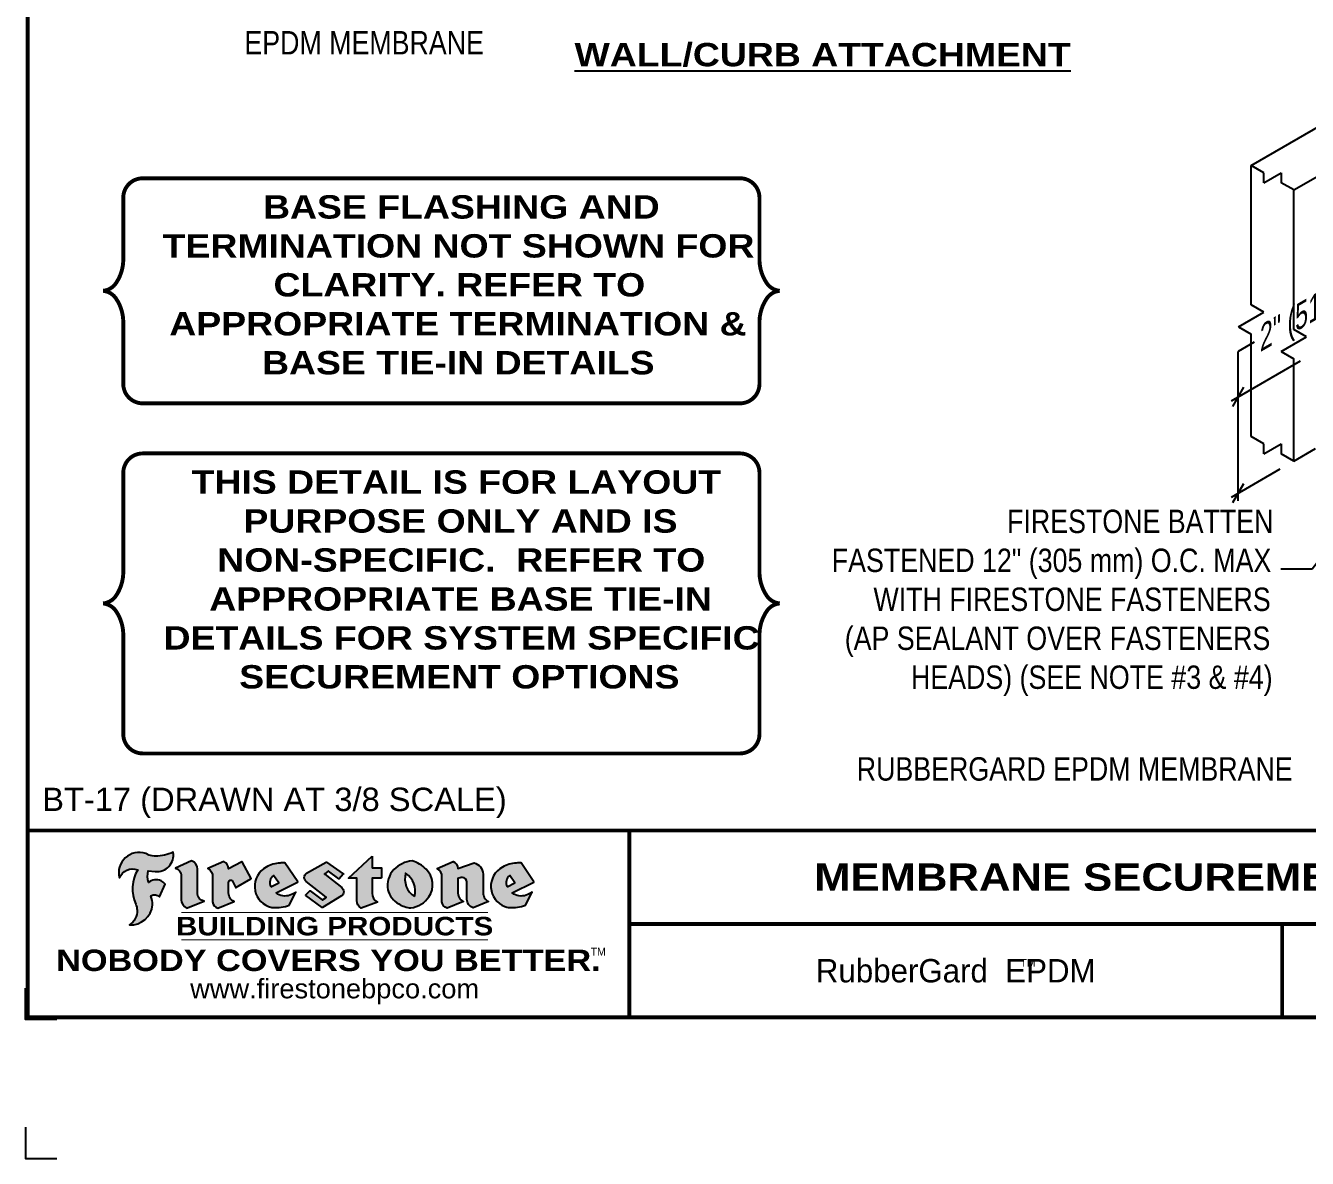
# Model space of a CAD drawing. Header units: inches. Extents: x 99.4 to 119.5, y -141.9 to -125.2.
# Drawn here: x 99.45 to 109.73, y -141.92 to -132.83 of the extents above; entities that cross this region are included whole.
import ezdxf
from ezdxf.enums import TextEntityAlignment as Align

# ---------------------------------------------------------------- set-up
doc = ezdxf.new("R2010")
doc.units = ezdxf.units.IN
doc.header["$MEASUREMENT"] = 0
doc.layers.get('0').update_dxf_attribs({"linetype": 'CONTINUOUS'})
doc.layers.get('DEFPOINTS').update_dxf_attribs({"linetype": 'CONTINUOUS'})
for name, color, linetype in [('FSBP-ANNO-NOTE', 7, 'CONTINUOUS'), ('FSBP-TTLB', 7, 'CONTINUOUS'), ('FSBP-TTLB-BORDER', 7, 'CONTINUOUS'), ('FSBP-TTLB-TEXT', 7, 'CONTINUOUS'), ('FSBP-WALL-CURB', 9, 'CONTINUOUS')]:
    doc.layers.add(name, color=color, linetype=linetype)
doc.styles.add('FSBP_ARIAL', font='arial.ttf')
doc.styles.add('FSBP_ARIAL_BOLD', font='')
doc.styles.add('FSBP_ARIAL_NAR', font='ARIALN.TTF')
doc.styles.add('FSBP_BANKGOTHIC', font='bgothm.ttf')
doc.styles.get('FSBP_ARIAL_BOLD').set_extended_font_data('Arial Black')
doc.dimstyles.new('FSBP-LEADER', dxfattribs={"dimtxt": 0.1875, "dimasz": 0.25, "dimexe": 0.0625, "dimexo": 0.125, "dimgap": 0.125, "dimtad": 0, "dimtih": 1, "dimtoh": 1, "dimdec": 4, "dimzin": 0, "dimdsep": 46, "dimlunit": 4, "dimtxsty": 'FSBP_ARIAL_NAR', "dimcen": 0.09375, "dimclrd": 256, "dimclre": 256, "dimclrt": 256, "dimadec": 0, "dimazin": 0, "dimtfac": 1, "dimtdec": 4, "dimtofl": 0, "dimtmove": 0, "dimatfit": 3, "dimfxl": 1, "dimtolj": 1, "dimtzin": 0, "dimlwd": -1, "dimlwe": -1, "dimarcsym": 0})

# ---------------------------------------------------------------- blocks, each defined once
blk = doc.blocks.new('TTLB-EPDM_1')
at = {"layer": 'FSBP-TTLB-TEXT'}
h = blk.add_hatch(color=1, dxfattribs=at)
edge = h.paths.add_edge_path()
edge.add_arc((1.037309769669573, -0.1982514792917306), 0.1319107607348553, 264.0410451462098, 370.3106169565175)
edge.add_arc((1.027551646585694, 0.1214293576525799), 0.3273056962876235, 270.05058356628535, 295.23459397187514, ccw=False)
edge.add_arc((1.022801957313345, -0.06680179986895154), 0.1391656561713503, 249.3281275763668, 272.0749124149863, ccw=False)
edge.add_line((0.9736743133014443, -0.1970076156048179), (0.9474927838574558, -0.1852745150568325))
edge.add_arc((0.8939498971398288, -0.3394262635682071), 0.1631857907024099, 70.84590087378872, 194.3325259843273)
edge.add_arc((0.8444260109029493, -0.4259936440910768), 0.1179914261095279, 70.96950098067128, 156.9641407594482, ccw=False)
edge.add_arc((1.153141409296894, -0.4684497516079468), 0.3110405457095052, 150.3231137483159, 203.2084295854517)
edge.add_arc((0.7562495500622943, -0.6412608153899899), 0.1218587156617311, 0.8849157075190988, 24.34668939894999, ccw=False)
edge.add_arc((0.7493781665697374, -0.6475258110744375), 0.1289731377238325, -58.36655102076742, 3.6216782311386737, ccw=False)
edge.add_arc((0.8256699029544474, -0.5792158350996106), 0.1783301886510354, 267.2205474105585, 354.1381621173521)
edge.add_arc((0.7903121048625305, -0.6011409294291745), 0.212787892960859, 0.9996158580669322, 21.00503380861244)
edge.add_arc((1.01880712263941, -0.5666691048185161), 0.05136395668415847, 40.82117713173261, 125.52727787225791, ccw=False)
edge.add_line((1.057676976260041, -0.5330924682126437), (1.102776947655911, -0.4308018311949837))
edge.add_arc((1.040858222524664, -0.4699705673995949), 0.07326744446031509, 32.31675181867256, 66.31481236598174)
edge.add_arc((1.032262518825329, -0.5063316993097662), 0.1102246948011782, 69.8179132332389, 125.254734720681)
edge.add_arc((1.127708877207287, -0.368959353531244), 0.1659710644737306, 164.1569669952081, 196.5811013160487, ccw=False)
edge.add_line((0.9680425188342383, -0.3236487780942383), (1.023615334387159, -0.3294494641845773))
h = blk.add_hatch(color=1, dxfattribs=at)
edge = h.paths.add_edge_path()
edge.add_line((1.275239419159561, -0.6223407783464694), (1.415345367376062, -0.5660418822574371))
edge.add_arc((1.421019305783958, -0.5090099247487757), 0.05731350411836949, 181.9717871001989, 264.31851000495806, ccw=False)
edge.add_line((1.363739737527226, -0.5109819325197265), (1.363412352251203, -0.3102363679013962))
edge.add_arc((1.294263659668751, -0.3103491388303989), 0.06914878453844908, 0.0934405599591014, 72.42834396969012)
edge.add_line((1.315139561173908, -0.2444268274366692), (1.186839444240604, -0.3024209471341379))
edge.add_arc((1.175246268095289, -0.3585110609420917), 0.05727567197445628, -0.017399788185912257, 78.322067691347, ccw=False)
edge.add_line((1.232521937428658, -0.3585284546236807), (1.232574268422297, -0.555126496687123))
edge.add_arc((1.305699496415486, -0.5558575689677219), 0.07312888236350451, 179.4272023230205, 245.3845503102953)
h = blk.add_hatch(color=1, dxfattribs=at)
edge = h.paths.add_edge_path()
edge.add_line((1.792026821926584, -0.3839679064720229), (1.722158956877934, -0.2518542302253621))
edge.add_arc((1.720119655279638, -0.2529327078887852), 0.002306916790721817, 27.87197133405656, 117.3766794470751)
edge.add_line((1.719058846382097, -0.250884159729182), (1.610638460368705, -0.3070279753467702))
edge.add_arc((1.547088841662962, -0.3061026658494403), 0.06355635479880145, 359.165808011073, 425.8793658831422)
edge.add_line((1.573061729235633, -0.2480956029480268), (1.446879247402876, -0.3051325108639702))
edge.add_arc((1.407812067100189, -0.370357133046621), 0.07602957263902092, -3.441403975725109, 59.07992244284969, ccw=False)
edge.add_line((1.483704536400296, -0.3749210150788969), (1.483704536400296, -0.5723838140635706))
edge.add_arc((1.54053746518044, -0.568254406115083), 0.05698275005415228, 184.1557352478595, 255.3066498366543)
edge.add_line((1.526084036778343, -0.6233736605654059), (1.657291340682093, -0.570650514527486))
edge.add_arc((1.688298576827198, -0.5021390388423987), 0.0752015358480571, 207.5160880841914, 245.649226723163, ccw=False)
edge.add_arc((1.721050197024907, -0.4914488168456328), 0.1093332836229113, 179.4823365255141, 204.5537900001094, ccw=False)
edge.add_line((1.611721375809452, -0.4904610114968335), (1.611721375809452, -0.4126404716788983))
edge.add_arc((1.628589765097195, -0.414159299036043), 0.01693662875851176, 28.356188110622725, 174.8549701683585, ccw=False)
edge.add_arc((1.627340435522395, -0.4197189881350504), 0.02111886817708033, 22.216893572439517, 40.10213956426492, ccw=False)
edge.add_line((1.646891420738257, -0.4117336534413738), (1.666638796144639, -0.4549750258192233))
edge.add_arc((1.668737246926742, -0.4540167099035481), 0.002306916790685496, 204.545128184284, 299.6323508190091)
edge.add_line((1.669877862091766, -0.4560219186518992), (1.791128135493295, -0.3870515928837648))
edge.add_line((1.791128135493295, -0.3870515928837648), (1.792026821926584, -0.3839679064720229))
h = blk.add_hatch(color=1, dxfattribs=at)
h.paths.add_polyline_path([(2.063388732080512, -0.2583237030618903, 0.02524281661523788), (2.025024361750752, -0.2610532129309178, 0.1213611957758757), (1.901773912052249, -0.3008158885520373, 0.6151668103976068), (1.93274136141747, -0.6099060679591872, 0.05306812109568645), (1.967936229862175, -0.617865745600497, 0.1150932231766138), (2.099126721549737, -0.5994933789882708), (2.151195569562105, -0.4944891916583316, -0.08755405562188731), (2.104230609512001, -0.5187113292177372, -0.265591761123442), (1.992692314386659, -0.5010701623316862), (2.165347897647223, -0.4141184325909109, 0.4518949533370738), (2.166222728871162, -0.4107679608846269)])
h.paths.add_polyline_path([(2.014217313945437, -0.4188965037300676), (1.951113654018855, -0.4515330109460507, -0.3720533890450154), (1.973177450672722, -0.3607130665457561)], flags=16)
h = blk.add_hatch(color=1, dxfattribs=at)
edge = h.paths.add_edge_path()
edge.add_arc((2.260407392426802, -0.3775796671688782), 0.04152450223225729, 123.20805433950699, 232.2027298779723, ccw=False)
edge.add_line((2.237665217914071, -0.3428366421988329), (2.393535971665983, -0.2540943745380986))
edge.add_arc((2.394677353533142, -0.2560991469722482), 0.002306916790741334, 55.64644466176611, 119.65426054492559, ccw=False)
edge.add_line((2.395979141996861, -0.2541946229174954), (2.531809646140459, -0.3470380726374032))
edge.add_arc((2.530468902927946, -0.3489153772789875), 0.002306916790700397, -42.731101238422525, 54.4661353739603, ccw=False)
edge.add_line((2.532163440279987, -0.3504807552658491), (2.498457913851155, -0.3869673252714421))
edge.add_arc((2.496763376499139, -0.3854019472845934), 0.002306916790672934, 233.7527076894875, 317.26889876138785, ccw=False)
edge.add_line((2.495399362263356, -0.38726241234572), (2.413849913492982, -0.3274738082119626))
edge.add_arc((2.412485899257181, -0.3293342732731342), 0.002306916790720064, 53.75270768979358, 124.4135619297835)
edge.add_line((2.41118211687575, -0.3274311136421062), (2.382933981293377, -0.346782838468144))
edge.add_arc((2.38423776367478, -0.3486859980991606), 0.002306916790694898, 124.4135619293799, 231.8459020253626)
edge.add_line((2.382812599816248, -0.3505000469010184), (2.519899969301207, -0.4581994452042721))
edge.add_arc((2.494247019847682, -0.4908523236374461), 0.04152450223225742, -55.21225898295222, 51.84590202520428, ccw=False)
edge.add_line((2.517938320565804, -0.5249552055672808), (2.364434947484597, -0.6179520922513717))
edge.add_arc((2.36323960192349, -0.6159790200102006), 0.002306916790726996, 233.2955624372927, 301.20872157023314, ccw=False)
edge.add_line((2.361860787187538, -0.6178285429225383), (2.231266621301074, -0.5204709167214361))
edge.add_arc((2.232647938930649, -0.5186232623475259), 0.002306916790697672, 135.5134179846393, 233.21798691998708, ccw=False)
edge.add_line((2.231002150870836, -0.5170067083764565), (2.262839375599356, -0.4845937328397696))
edge.add_arc((2.264485163659225, -0.4862102868108537), 0.002306916790748497, 53.0352839999411, 135.513417985369, ccw=False)
edge.add_line((2.265872365996302, -0.4843670465239001), (2.361834678328762, -0.5565872257804898))
edge.add_arc((2.363221880665761, -0.5547439854936304), 0.002306916790627066, 233.0352840000685, 302.2362632414394)
edge.add_line((2.36445241715569, -0.5566953042850713), (2.39428499383348, -0.5378823484768844))
edge.add_arc((2.393054457343549, -0.5359310296853765), 0.002306916790685166, 302.2362632406177, 412.2027298768422)
edge.add_line((2.394468296066179, -0.5341081404551886), (2.234958295420142, -0.4103916733127022))
h = blk.add_hatch(color=1, dxfattribs=at)
edge = h.paths.add_edge_path()
edge.add_line((2.763460561272041, -0.2072496393923444), (2.763460561272041, -0.2969520779963801))
edge.add_arc((2.765767478062699, -0.2969520779963943), 0.00230691679065842, 179.9999999996471, 269.9999999996471)
edge.add_line((2.765767478062685, -0.2992589947870528), (2.835417693520355, -0.2992589947870528))
edge.add_arc((2.835417693520355, -0.3015659115777538), 0.002306916790701052, 0, 90, ccw=False)
edge.add_line((2.837724610311056, -0.3015659115777538), (2.837724610311056, -0.3790761307453892))
edge.add_arc((2.83541769352037, -0.3790761307453749), 0.002306916790686842, 269.99999999964706, 359.99999999964706, ccw=False)
edge.add_line((2.835417693520355, -0.3813830475360618), (2.765767478062685, -0.3813830475360618))
edge.add_arc((2.765767478062699, -0.3836899643267202), 0.00230691679065842, 90.00000000035294, 180.0000000003529)
edge.add_line((2.763460561272041, -0.3836899643267344), (2.763460561272041, -0.5033995910642801))
edge.add_arc((2.836735953378943, -0.5071368822038516), 0.07337063740681413, 177.0802527808789, 245.3249543133826)
edge.add_line((2.806105814540615, -0.5738080530967267), (2.674529557384915, -0.6226036013049594))
edge.add_arc((2.708610405062069, -0.564298408791804), 0.06753517344606039, 177.0345319916277, 239.6926428024901, ccw=False)
edge.add_line((2.641165668230087, -0.560804539009709), (2.641165668230087, -0.3836899643267344))
edge.add_arc((2.638858751439429, -0.3836899643267202), 0.00230691679065842, 359.9999999996471, 449.999999999647)
edge.add_line((2.638858751439443, -0.3813830475360618), (2.572857950769389, -0.3813830475360618))
edge.add_line((2.572857950769389, -0.3813830475360618), (2.763460561272041, -0.2072496393923444))
h = blk.add_hatch(color=1, dxfattribs=at)
edge = h.paths.add_edge_path(flags=16)
edge.add_arc((2.940363509127394, -0.4847985213681437), 0.1684614578629418, 344.5558804047865, 417.0140046669545)
edge.add_arc((3.194458079644619, -0.3883534532477785), 0.1684614578629414, 164.5558804047864, 237.0140046669546)
edge = h.paths.add_edge_path()
edge.add_arc((3.069375116502199, -0.4399344555144872), 0.1828726885096673, 136.0914512150047, 191.213418978326)
edge.add_arc((3.064939550433406, -0.4318234379590333), 0.1803148804748503, 194.0167254156723, 240.6663730831859)
edge.add_arc((3.098047041778981, -0.3845058757092554), 0.2378525180183701, 239.2975390661776, 264.2889872773176)
edge.add_arc((3.04884478212623, -0.4190232383793012), 0.203760689247156, 277.1986764832036, 326.503572961274)
edge.add_arc((3.077739326803546, -0.4341046616465112), 0.171374865791709, 325.3768876809902, 406.3828327799087)
edge.add_arc((3.011839488065919, -0.4896144380417797), 0.2571945645850002, 44.28462553519766, 73.82901434867304)
edge.add_arc((3.117152499586992, -0.4983433120546693), 0.2579560664039132, 97.50292863483666, 134.1039137579027)
h = blk.add_hatch(color=1, dxfattribs=at)
edge = h.paths.add_edge_path()
edge.add_line((3.322690228557462, -0.5721896537377091), (3.322690228557462, -0.3749210150788969))
edge.add_arc((3.246797759257384, -0.3703571330465745), 0.076029572638996, 356.5585960242387, 419.0799224428129)
edge.add_line((3.285864939560099, -0.3051325108639702), (3.412047421392799, -0.2480956029480268))
edge.add_arc((3.386074533820159, -0.3061026658494941), 0.06355635479883807, 0.3962622833877276, 65.87936588318718, ccw=False)
edge.add_line((3.449629368605429, -0.3056631084210863), (3.580526418688805, -0.2593848434574539))
edge.add_arc((3.555744121700958, -0.3530904070730321), 0.09692726601172152, 2.366977007666776, 75.18615851992018, ccw=False)
edge.add_line((3.652588689330287, -0.3490873311063041), (3.652588689330287, -0.4883770011386872))
edge.add_arc((3.761877549389556, -0.4914934052703811), 0.1093332836229047, 178.3666365323574, 204.5537900000422)
edge.add_arc((3.729125929191727, -0.5021836272670953), 0.07520153584796169, 207.5160880841711, 245.2240541443093)
edge.add_line((3.697611150971852, -0.5704631245385627), (3.572585913552643, -0.6207021253773775))
edge.add_arc((3.59534718600759, -0.5526356419907701), 0.07177131519198746, 180.3328587115751, 251.51018566665869, ccw=False)
edge.add_line((3.523577081955409, -0.5530525936986663), (3.523577081955409, -0.4153032515383615))
edge.add_arc((3.486319529276879, -0.4148773504126441), 0.0372599868942854, 359.3450650296066, 449.0500281941028)
edge.add_arc((3.482769874121713, -0.4419622099033496), 0.06447454900600783, 86.29402372314017, 119.8211331593848)
edge.add_line((3.450707067966732, -0.3860252459975726), (3.450707067966732, -0.4904610114968335))
edge.add_arc((3.560035889182251, -0.491448816845647), 0.1093332836229751, 179.4823365255069, 204.5537900001023)
edge.add_arc((3.527284268984408, -0.5021390388424952), 0.07520153584796385, 207.5160880841699, 245.6492267231416)
edge.add_line((3.496277032839316, -0.570650514527486), (3.365069728935509, -0.6233736605654059))
edge.add_arc((3.37950248606194, -0.5682868177318081), 0.05694615642555727, 183.9298782390169, 255.318496325343, ccw=False)
h = blk.add_hatch(color=1, dxfattribs=at)
h.paths.add_polyline_path([(3.957695472291277, -0.2583237030618903, 0.02524281661523822), (3.919331101961575, -0.2610532129309178, 0.1085638477195505), (3.807890832595604, -0.2939221658134414, 0.6425897848490651), (3.827048101628293, -0.6099060679591872, 0.05306812109569052), (3.862242970072884, -0.617865745600497, 0.1150932231766133), (3.993433461760503, -0.5994933789882708), (4.045502309772871, -0.4944891916583316, -0.08755405562189084), (3.998537349722767, -0.5187113292177372, -0.2655917611234366), (3.886999054597368, -0.5010701623316862), (4.059654637857989, -0.4141184325909109, 0.4518949533370731), (4.060529469081928, -0.4107679608846269)])
h.paths.add_polyline_path([(3.90852405415626, -0.4188965037300676), (3.845420394229677, -0.4515330109460507, -0.3720533890450147), (3.867484190883488, -0.3607130665457561)], flags=16)
at = {"layer": 'DEFPOINTS', "color": 1}
blk.add_lwpolyline([(0.234375, -1.515625), (-0.015625, -1.515625), (-0.015625, -1.265625)], dxfattribs=at)
at = {"layer": 'DEFPOINTS', "linetype": 'Continuous', "ltscale": 1.75}
blk.add_lwpolyline([(-0.015625, -2.380833333333342), (-0.015625, -2.630833333333342), (0.234375, -2.630833333333342)], dxfattribs=at)
at = {"layer": 'FSBP-TTLB', "const_width": 0.03125}
for points in [[(0, 0), (0, -1.5), (20, -1.5), (20, 0), (0, 0)], [(4.825208527206769, 0), (4.825208527206769, -0.75)], [(4.825208527206769, -0.75), (15.84028770518938, -0.75)], [(4.825208527206769, -0.75), (4.825208527206769, -1.5)]]:
    blk.add_lwpolyline(points, dxfattribs=at)
at = {"layer": 'FSBP-TTLB-BORDER', "const_width": 0.03125}
blk.add_lwpolyline([(20, 0), (20, 13), (0, 13), (0, 0)], dxfattribs=at)
at = {"layer": 'FSBP-TTLB-TEXT', "color": 1}
blk.add_line((0.7358432058323388, -0.379822754145593), (0.7358432058323388, -0.379822754145593), dxfattribs=at)
for points in [[(1.023615323725323, -0.3294494630716969, 0.5000510906601082), (1.167090420776901, -0.1746414942047778, -0.1103304102359608), (1.027840608309816, -0.2058762110801382, -0.09957876667165425), (0.9736743133014443, -0.1970076156048179), (0.9474927838574558, -0.1852745150568325, 0.5978159689075124), (0.7358432058323388, -0.379822754145593, -0.3938834584182213), (0.8828996422548698, -0.3144510229727047, 0.2349406564350952), (0.86727108227484, -0.5910237178633082, -0.1027304183841549), (0.8780937320133262, -0.6393788197974146, -0.2772692352614086), (0.8170223912655956, -0.7573362346216896, 0.3985429150902959), (1.003067614090241, -0.5974286950643517, 0.0875124847930418), (0.9889600163401155, -0.5248671157293501, -0.3874031597924062), (1.057676976260041, -0.5330924682126437), (1.102776947655911, -0.4308018311949837, 0.1494423498871741), (1.07029056398062, -0.4028746979725923, 0.2467195073738216), (0.9686394281704906, -0.4163228904100862, -0.1424285161541127), (0.9680425188342383, -0.3236487780942383), (1.023615334387159, -0.3294494641845773)], [(2.166222728871162, -0.4107679608846269), (2.063388732080512, -0.2583237030618903, 0.02524281661523788), (2.025024361750752, -0.2610532129309178, 0.1085638477195265), (1.913584092384895, -0.2939221658134414, 0.6425897848491228), (1.93274136141747, -0.6099060679591872, 0.05306812109568648), (1.967936229862175, -0.617865745600497, 0.1150932231766137), (2.099126721549737, -0.5994933789882708), (2.151195569562105, -0.4944891916583316, -0.0875540556218873), (2.104230609512001, -0.5187113292177372, -0.2655917611234418), (1.992692314386659, -0.5010701623316862), (2.165347897647223, -0.4141184325909109)], [(2.763460561272041, -0.2072496393923444), (2.763460561272041, -0.2969520779963801, 0.4142135623730958), (2.765767478062685, -0.2992589947870528), (2.835417693520355, -0.2992589947870528, -0.414213562373095), (2.837724610311056, -0.3015659115777538), (2.837724610311056, -0.3790761307453892, -0.4142135623730938), (2.835417693520355, -0.3813830475360618), (2.765767478062685, -0.3813830475360618, 0.4142135623730958), (2.763460561272041, -0.3836899643267344), (2.763460561272041, -0.5033995910642801, 0.3068985753588853), (2.806105814540615, -0.5738080530967267), (2.674529557384915, -0.6226036013049594, -0.2804194150632976), (2.641165668230087, -0.560804539009709), (2.641165668230087, -0.3836899643267344, 0.414213562373095), (2.638858751439443, -0.3813830475360618), (2.572857950769389, -0.3813830475360618), (2.763460561272041, -0.2072496393923444)], [(4.060529469081928, -0.4107679608846269), (3.957695472291277, -0.2583237030618903, 0.02524281661523788), (3.919331101961575, -0.2610532129309178, 0.1085638477195265), (3.807890832595604, -0.2939221658134414, 0.6425897848491228), (3.827048101628293, -0.6099060679591872, 0.05306812109568648), (3.862242970072884, -0.617865745600497, 0.1150932231766137), (3.993433461760503, -0.5994933789882708), (4.045502309772871, -0.4944891916583316, -0.0875540556218873), (3.998537349722767, -0.5187113292177372, -0.2655917611234418), (3.886999054597368, -0.5010701623316862), (4.059654637857989, -0.4141184325909109)], [(4.059654637857989, -0.4141184325909109, 0.4518949533370731), (4.060529469081928, -0.4107679608846269, 0.4518949533370731)]]:
    blk.add_lwpolyline(points, format="xyb", dxfattribs=at)
for points in [[(1.275239419159561, -0.6223407783464694), (1.415345367376062, -0.5660418822574371, -0.3756100036733062), (1.363739737527226, -0.5109819325197265), (1.363412352251203, -0.3102363679013962, 0.3265360292958048), (1.315139561173908, -0.2444268274366692), (1.186839444240604, -0.3024209471341379, -0.3557863980845349), (1.232521937428658, -0.3585284546236807), (1.232574268422297, -0.555126496687123, 0.2960110723418457)], [(1.792026821926584, -0.3839679064720229), (1.722158956877934, -0.2518542302253621, 0.4116839150163434), (1.719058846382097, -0.250884159729182), (1.610638460368705, -0.3070279753467702, 0.2996033003794034), (1.573061729235633, -0.2480956029480268), (1.446879247402876, -0.3051325108639702, -0.2797757560995365), (1.483704536400296, -0.3749210150788969), (1.483704536400296, -0.5723838140635706, 0.320828638474519), (1.526084036778343, -0.6233736605654059), (1.657291340682093, -0.570650514527486, -0.1679398621276611), (1.621603752698661, -0.5368819723450571, -0.1098333365370753), (1.611721375809452, -0.4904610114968335), (1.611721375809452, -0.4126404716788983, -0.743334502655012), (1.64349420176768, -0.4061152228778298, -0.07819791644735608), (1.646891420738257, -0.4117336534413738), (1.666638796144639, -0.4549750258192233, 0.4404648714563479), (1.669877862091766, -0.4560219186518992), (1.791128135493295, -0.3870515928837648)], [(2.234958295420142, -0.4103916733127022, -0.5150044486718882), (2.237665217914071, -0.3428366421988329), (2.393535971665983, -0.2540943745380986, -0.2867822934100265), (2.395979141996861, -0.2541946229174954), (2.531809646140459, -0.3470380726374032, -0.4515027974650387), (2.532163440279987, -0.3504807552658491), (2.498457913851155, -0.3869673252714421, -0.3814439164929681), (2.495399362263356, -0.38726241234572), (2.413849913492982, -0.3274738082119626, 0.3184718635035665), (2.41118211687575, -0.3274311136421062), (2.382933981293377, -0.346782838468144, 0.5064094529656681), (2.382812599816248, -0.3505000469010184), (2.519899969301207, -0.4581994452042721, -0.5043597839115849), (2.517938320565804, -0.5249552055672808), (2.364434947484597, -0.6179520922513717, -0.3053163970316367), (2.361860787187538, -0.6178285429225383), (2.231266621301074, -0.5204709167214361, -0.4541703869768119), (2.231002150870836, -0.5170067083764565), (2.262839375599356, -0.4845937328397696, -0.3762644290664977), (2.265872365996302, -0.4843670465239001), (2.361834678328762, -0.5565872257804898, 0.3114700032088108), (2.36445241715569, -0.5566953042850713), (2.39428499383348, -0.5378823484768844, 0.520381097387146), (2.394468296066179, -0.5341081404551886)], [(2.937624918725987, -0.3131105398334029, 0.2452625673097023), (2.889993533867141, -0.4754966266250307, 0.2064059665179019), (2.976604338974084, -0.5890186876871866, 0.1094800500670344), (3.074378098474654, -0.6211778035979165, 0.2185147641853038), (3.218764944843201, -0.5314757029352819, 0.3689489483072479), (3.195959963110113, -0.3100352223135445, 0.1296305888694145), (3.0834694040758, -0.242595816912754, 0.1610736375384317)], [(3.322690228557462, -0.5721896537377091), (3.322690228557462, -0.3749210150788969, 0.2797757560995341), (3.285864939560099, -0.3051325108639702), (3.412047421392799, -0.2480956029480268, -0.2937618496109166), (3.449629368605429, -0.3056631084210863), (3.580526418688805, -0.2593848434574539, -0.3288760160581939), (3.652588689330287, -0.3490873311063041), (3.652588689330287, -0.4883770011386872, 0.114762897203527), (3.662431105063263, -0.536926560769686, 0.166032965990522), (3.697611150971852, -0.5704631245385627), (3.572585913552643, -0.6207021253773775, -0.3209557512194564), (3.523577081955409, -0.5530525936986663), (3.523577081955409, -0.4153032515383615, 0.4127061514896111), (3.48693727661589, -0.3776224848030694, 0.1473421876160361), (3.450707067966732, -0.3860252459975726), (3.450707067966732, -0.4904610114968335, 0.1098333365370753), (3.460589444855941, -0.5368819723450855, 0.1679398621276611), (3.496277032839316, -0.570650514527486), (3.365069728935509, -0.6233736605654059, -0.3219729545308964), (3.322690228557462, -0.5721896537377091, 29.1476284739)], [(1.951113654018855, -0.4515330109460507), (2.014217313945437, -0.4188965037300676), (1.973177450672722, -0.3607130665457561, 0.3720533890450154)], [(3.10274193015772, -0.5296595419651595, 0.3271311138286319), (3.032079658614293, -0.3434924326507627, 0.3271311138286322)], [(3.845420394229677, -0.4515330109460507), (3.90852405415626, -0.4188965037300676), (3.867484190883488, -0.3607130665457561, 0.3720533890450154)]]:
    blk.add_lwpolyline(points, format="xyb", close=True, dxfattribs=at)
at = {"layer": 'FSBP-TTLB-TEXT'}
for points, const_width in [([(1.233926579809207, -0.6584455781731435), (3.691229482685259, -0.6584455781731577)], 0.0078125), ([(10.06152282927678, -0.75), (10.06152282927678, -1.5)], 0.03125), ([(1.233926579809207, -0.8761560960495984), (3.691229482685259, -0.8761560960495842)], 0.0078125)]:
    blk.add_lwpolyline(points, dxfattribs=dict(at, const_width=const_width))
at = {"layer": 'FSBP-TTLB-TEXT', "color": 1}
for centre, start, end in [((1.789987520328282, -0.3850463841354355), 299.6323508193319, 27.87197133380463), ((2.164310260790558, -0.412058050385383), 296.7304547840455, 34.00233684987403)]:
    blk.add_arc(centre, 0.00230691679068068, start, end, dxfattribs=at)
at = {"layer": 'FSBP-TTLB-TEXT', "lineweight": 18, "style": 'FSBP_ARIAL_BOLD'}
blk.add_text('BUILDING PRODUCTS', height=0.1484375, dxfattribs=at).set_placement((2.462578031247233, -0.7673008371113639), align=Align.MIDDLE_CENTER)
at = {"layer": 'FSBP-TTLB-TEXT', "color": 1}
for s, height, style, p in [('NOBODY COVERS YOU BETTER.', 0.171875, 'FSBP_ARIAL_BOLD', (2.412604263603384, -1.041650450587369)), ('TM', 0.0625, 'FSBP_BANKGOTHIC', (4.576671173373001, -0.9725745042934193))]:
    blk.add_text(s, height=height, dxfattribs=dict(at, style=style)).set_placement(p, align=Align.MIDDLE_CENTER)
at = {"layer": 'FSBP-TTLB-TEXT'}
for s, height, style, p in [('RubberGard  EPDM', 0.1875, 'FSBP_BANKGOTHIC', (7.443365678241776, -1.125)), ('TM', 0.0625, 'FSBP_BANKGOTHIC', (8.023397742165457, -1.062518816683806)), ('www.firestonebpco.com', 0.15625, 'FSBP_ARIAL', (2.462578031247233, -1.268657306740124))]:
    blk.add_text(s, height=height, dxfattribs=dict(at, style=style)).set_placement(p, align=Align.MIDDLE_CENTER)
for tag, height, style, p in [('MAXIMUM_WARRANTY', 0.1875, 'FSBP_ARIAL_BOLD', (18.03987100774941, 0.2240244307510579)), ('ACCPT_SYSTEMS', 0.21875, 'FSBP_ARIAL', (12.49438170418193, -1.125))]:
    blk.add_attdef(tag, text='', height=height, dxfattribs=dict(at, style=style)).set_placement(p, align=Align.MIDDLE_LEFT)
for tag, height, style, p in [('DETAIL_DESCP_LINE_1', 0.21875, 'FSBP_ARIAL_BOLD', (10.33118450231211, -0.3736318192489421)), ('ISSUE_REV_DATE', 0.21875, 'FSBP_ARIAL', (16.84069633627263, -0.7282559425942452)), ('DETAIL_NUMBER', 0.4375, 'FSBP_ARIAL', (18.91941590748775, -0.8931630692489421))]:
    blk.add_attdef(tag, text='', height=height, dxfattribs=dict(at, style=style)).set_placement(p, align=Align.MIDDLE_CENTER)

msp = doc.modelspace()

# ---------------------------------------------------------------- linework, layer by layer
at = {"layer": 'FSBP-ANNO-NOTE'}
for p, q in [((109.2989035438132, -135.3665726958968), (109.172056175709, -135.4398080580177)), ((109.172056175709, -136.6394969099575), (109.172056175709, -135.4398080580177)), ((109.1179295879725, -135.8357469099575), (109.6715293312801, -135.5161259491356)), ((109.1278620018848, -135.8810434644195), (109.2162503495332, -135.7279503554956)), ((109.1179295879725, -136.6082469099575), (109.5091495680705, -136.3823759491354)), ((109.1278620018848, -136.6535434644194), (109.2162503495332, -136.5004503554955))]:
    msp.add_line(p, q, dxfattribs=at)
at = {"layer": 'FSBP-ANNO-NOTE', "const_width": 0.03125}
for points in [[(100.2300383277666, -134.7144066403944), (100.2300383277667, -134.2071206094116, -0.414213562373095), (100.3862883277667, -134.0508706094116), (105.1762116722343, -134.0508706094116, -0.414213562373095), (105.3324616722343, -134.2071206094116), (105.3324616722343, -134.7144066403944, 0.1409083258157955), (105.3909092984218, -134.8925476904974, 0.2244532195272858), (105.4949727161347, -134.9538287305942, 0.2244532195272858), (105.3909092984218, -135.015109770691, 0.1409083258157939), (105.3324616722343, -135.193250820794), (105.3324616722343, -135.7005368517769, -0.414213562373095), (105.1762116722343, -135.8567868517769), (100.3862883277667, -135.8567868517769, -0.414213562373095), (100.2300383277667, -135.7005368517769), (100.2300383277666, -135.193250820794, 0.1409083258157955), (100.1715907015792, -135.015109770691, 0.2244532195272858), (100.0675272838662, -134.9538287305942, 0.2244532195272858), (100.1715907015792, -134.8925476904974, 0.1409083258157939)], [(100.2300383277666, -137.2228620877844), (100.2300383277667, -136.4147948068016, -0.414213562373095), (100.3862883277667, -136.2585448068016), (105.1762116722343, -136.2585448068016, -0.414213562373095), (105.3324616722343, -136.4147948068016), (105.3324616722343, -137.2228620877844, 0.1409083258157955), (105.3909092984218, -137.4010031378874, 0.2244532195272858), (105.4949727161347, -137.4622841779842, 0.2244532195272858), (105.3909092984218, -137.523565218081, 0.1409083258157939), (105.3324616722343, -137.7017062681841), (105.3324616722343, -138.5097735491669, -0.414213562373095), (105.1762116722343, -138.6660235491669), (100.3862883277667, -138.6660235491669, -0.414213562373095), (100.2300383277667, -138.5097735491669), (100.2300383277666, -137.7017062681841, 0.1409083258157955), (100.1715907015792, -137.523565218081, 0.2244532195272858), (100.0675272838662, -137.4622841779842, 0.2244532195272858), (100.1715907015792, -137.4010031378874, 0.1409083258157939)]]:
    msp.add_lwpolyline(points, format="xyb", close=True, dxfattribs=at)
at = {"layer": 'FSBP-WALL-CURB', "linetype": 'Continuous'}
for p, q in [((109.2753938905533, -133.9474170457964), (111.1277418031204, -132.8779634798429)), ((109.3769261922971, -134.0060367475397), (109.2753938905533, -133.9474170457964)), ((109.3769261922971, -134.0862562473924), (109.5158704417998, -134.0060367475397)), ((109.3769261922971, -134.0862562473924), (109.3769261922971, -134.0060367475397)), ((109.5158704417998, -134.0060367475397), (109.5158704417998, -134.0862562473924)), ((109.6174027435436, -134.1448759491356), (109.5158704417998, -134.0862562473924)), ((109.3769261922971, -136.1810367475395), (109.2753938905532, -136.1224170457962)), ((109.3769261922971, -136.2612562473922), (109.5158704417997, -136.1810367475395)), ((109.3769261922971, -136.2612562473922), (109.3769261922971, -136.1810367475395)), ((109.5158704417997, -136.1810367475395), (109.5158704417997, -136.2612562473922)), ((109.6174027435436, -136.3198759491355), (109.5158704417997, -136.2612562473922))]:
    msp.add_line(p, q, dxfattribs=at)
at = {"layer": 'FSBP-WALL-CURB'}
for p, q in [((109.6174027435436, -134.1448759491356), (111.2987462296156, -133.1741518348517)), ((109.2753938905533, -135.0670917704566), (109.2753938905533, -133.9474170457964)), ((109.6174027435436, -135.2645506737957), (109.6174027435436, -134.1448759491356)), ((109.3774335722053, -135.1260044081265), (109.2753938905533, -135.0670917704566)), ((109.1733542089012, -135.2438296834662), (109.3774335722053, -135.1260044081265)), ((109.1733542089012, -135.2438296834662), (109.2753938905532, -135.302742321136)), ((109.7194424251957, -135.3234633114656), (109.6174027435436, -135.2645506737957)), ((109.2753938905532, -136.1224170457962), (109.2753938905533, -135.302742321136)), ((109.5153630618915, -135.4412885868053), (109.7194424251957, -135.3234633114656)), ((109.5153630618915, -135.4412885868053), (109.6174027435436, -135.5002012244751)), ((109.6174027435436, -136.3198759491353), (109.6174027435436, -135.5002012244752)), ((109.6174027435436, -136.3198759491353), (109.7923426251484, -136.2188743613988))]:
    msp.add_line(p, q, dxfattribs=at)

# ---------------------------------------------------------------- block references
ref = msp.add_blockref('TTLB-EPDM_1', (99.46270113045512, -139.2842182496884))
ref.add_attrib('DETAIL_DESCP_LINE_1', 'MEMBRANE SECUREMENT AT INSIDE CORNER', dxfattribs={"layer": 'FSBP-TTLB-TEXT', "height": 0.21875, "style": 'FSBP_ARIAL_BOLD'}).set_placement((109.7938856327672, -139.6578500689373), align=Align.MIDDLE_CENTER)

# ---------------------------------------------------------------- texts
at = {"layer": 'DEFPOINTS', "style": 'FSBP_ARIAL'}
msp.add_text('BT-17 (DRAWN AT 3/8 SCALE)', height=0.1875, dxfattribs=at).set_placement((99.57985848452961, -139.0342182496884), align=Align.MIDDLE_LEFT)
at = {"layer": 'FSBP-ANNO-NOTE', "style": 'FSBP_ARIAL_NAR'}
for s, p in [('EPDM MEMBRANE', (103.1221971058894, -132.963204953665)), ('RUBBERGARD EPDM MEMBRANE', (109.6083489864797, -138.7902162419783))]:
    msp.add_text(s, height=0.1875, dxfattribs=at).set_placement(p, align=Align.MIDDLE_RIGHT)
at = {"layer": 'FSBP-ANNO-NOTE', "style": 'FSBP_ARIAL_BOLD'}
msp.add_text('%%UWALL/CURB ATTACHMENT', height=0.1875, dxfattribs=at).set_placement((105.8390211178978, -133.0586745228681), align=Align.MIDDLE_CENTER)
at = {"layer": 'FSBP-ANNO-NOTE', "style": 'FSBP_ARIAL_NAR', "oblique": 30}
msp.add_text('2" (51 mm) MIN.', height=0.1875, rotation=30.00000000000061, dxfattribs=at).set_placement((109.2989035438132, -135.3665726958968), align=Align.MIDDLE_LEFT)
at = {"layer": 'FSBP-ANNO-NOTE', "char_height": 0.1875, "attachment_point": 1}
for s, width, heights, insert, style in [('\\pi0.94584,t1.3208;BASE FLASHING AND \\P\\pi0.14046,t0.51546;TERMINATION NOT SHOWN FOR \\P\\pi1.03,t1.405;CLARITY. REFER TO \\P\\pi0.19405,t0.56905;APPROPRIATE TERMINATION & \\P\\pi0.93785,t1.3129;BASE TIE-IN DETAILS', 4.946173344467667, [1.515105967377169], (100.4050413497247, -134.1867716548348), 'FSBP_ARIAL_BOLD'), ('\\pi0.52924,t0.90424;THIS DETAIL IS FOR LAYOUT \\P\\pi0.94485,t1.3198;PURPOSE ONLY AND IS \\P\\pi0.73516,t1.1102;NON-SPECIFIC.  REFER TO \\P\\pi0.67095,t1.046;APPROPRIATE BASE TIE-IN \\P\\pi0.30433,t0.67933;DETAILS FOR SYSTEM SPECIFIC \\P\\pi0.91102,t1.286;SECUREMENT OPTIONS', 5.251265962207611, [1.950447492365329], (100.2487913497247, -136.3944458522248), 'FSBP_ARIAL_BOLD'), ('\\pi1.4265,t1.8015;FIRESTONE BATTEN \\P\\pi0.020393,t0.39539;FASTENED 12" (305 mm) O.C. MAX \\P\\pi0.35472,t0.72972;WITH FIRESTONE FASTENERS\\P\\pi0.064774,t0.43977; (AP SEALANT OVER FASTENERS \\P\\pi0.6558,t1.0308;HEADS) (SEE NOTE #3 & #4)', 3.526617839428866, [1.607906487717772], (105.8918538411989, -136.7099819655464), 'FSBP_ARIAL_NAR')]:
    msp.add_mtext_dynamic_manual_height_columns(s, width=width, gutter_width=25.61258359297398, heights=heights, dxfattribs=dict(at, insert=insert, style=style))

# ---------------------------------------------------------------- leaders
at = {"layer": 'FSBP-ANNO-NOTE'}
msp.add_leader([(110.4192765068224, -136.3320704372814), (109.7641731786356, -137.1882667311543), (109.5141731786356, -137.1882667311543)], dimstyle='FSBP-LEADER', dxfattribs=at)

doc.saveas('drawing.dxf')
